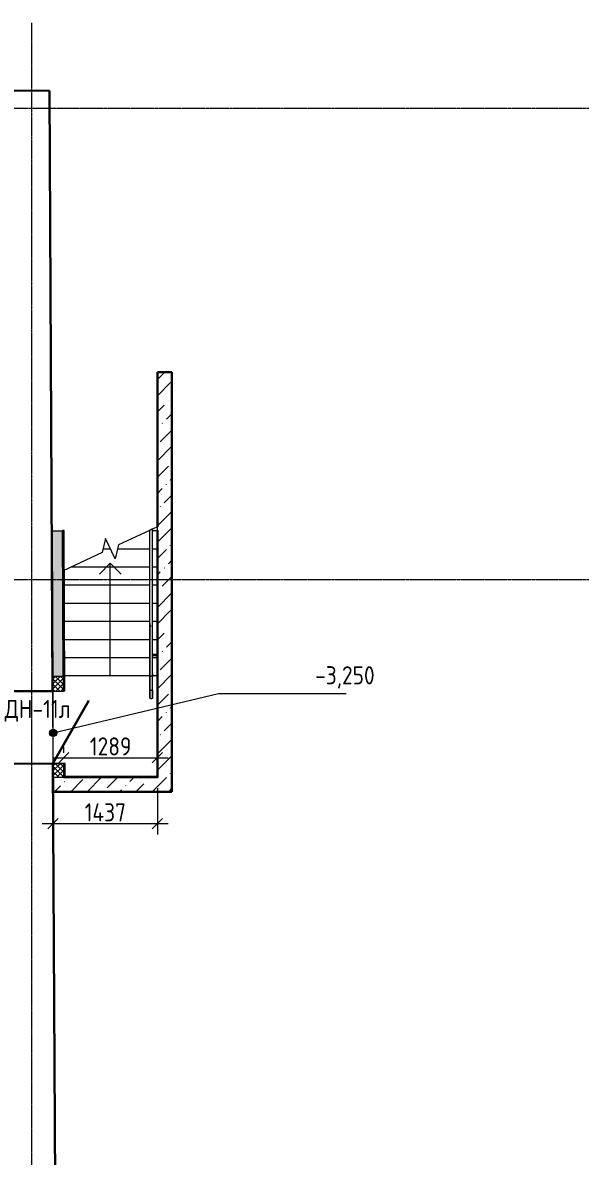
# Model space of a CAD drawing. Header units: millimetres. Extents: x 504091 to 2165846, y 135022 to 442887.
# Drawn here: x 1606697 to 1614382, y 336668 to 352296 of the extents above; entities that cross this region are included whole.
import ezdxf

# ---------------------------------------------------------------- set-up
doc = ezdxf.new("R2010")
doc.units = ezdxf.units.MM
doc.linetypes.add('ADSK_Линия сетки', pattern=[25, 20, -2.5, 0, -2.5])
doc.linetypes.add('осеваяX2', pattern=[4, 2.5, -0.5, 0.5, -0.5])
doc.layers.get('Defpoints').update_dxf_attribs({"color": 255})
for name, color, linetype, lineweight in [('Двери', 7, 'Continuous', 20), ('Лестницы', 7, 'Continuous', 18), ('Марки дверей', 7, 'Continuous', 20), ('Ограждение', 7, 'Continuous', 18), ('Оси', 165, 'осеваяX2', 13), ('отметки', 7, 'Continuous', 20), ('Перекрытие', 7, 'Continuous', 18), ('размеры', 7, 'Continuous', 9), ('Стены внутренние', 7, 'Continuous', 18), ('Стены наружные', 7, 'Continuous', 18), ('Стены несущие', 7, 'Continuous', 30), ('Стены отделка', 7, 'Continuous', 30), ('Стены штриховка', 7, 'Continuous', 18), ('Стрелки вверх', 7, 'Continuous', 18), ('Узлы', 7, 'Continuous', 18)]:
    doc.layers.add(name, color=color, linetype=linetype, lineweight=lineweight)
doc.layers.add('Линии', color=7, linetype='Continuous', lineweight=9, true_color=0x00a600)
doc.layers.add('Штриховка', color=252, linetype='Continuous')
doc.styles.add('GOST Common_1', font='GOST_Common.ttf', dxfattribs={"width": 0.9, "height": 250})
doc.styles.add('GOST Common_2', font='GOST_Common.ttf', dxfattribs={"width": 0.9, "height": 200})
doc.dimstyles.new('ADSK_Основной_2_5_мм_Округление_до_1_мм', dxfattribs={"dimscale": 304.8, "dimtxt": 251.428749, "dimasz": 0.463911, "dimexe": 0.492126, "dimexo": 0.492126, "dimgap": 0.098425, "dimtad": 1, "dimdec": 0, "dimdsep": 46, "dimtxsty": 'GOST Common_1', "dimblk1": 'OBLIQUE', "dimblk2": 'OBLIQUE', "dimsah": 1, "dimcen": 0.09, "dimdle": 0.492126, "dimazin": 2, "dimtfac": 1, "dimtdec": 4, "dimtix": 1, "dimtmove": 0, "dimatfit": 3, "dimfxl": 0, "dimtvp": 1, "dimtolj": 1, "dimtzin": 0, "dimlwd": 20, "dimlwe": 20, "dimarcsym": 0})
pattern_1 = [(45, (1603821.75, 308073.24), (84.18955, 308.69595), [396.875, -79.375, 3.353, -76.022])]
pattern_2 = [(45, (1603821.754, 308073.237), (-35.35534, 35.35534), []), (135, (1603821.754, 308073.237), (-35.35534, -35.35534), [])]

# ---------------------------------------------------------------- blocks, each defined once
blk = doc.blocks.new('AC_Дверь_Однопольная_Стальная - 1000х2100 ДН-11л-6944098-План подвала')
at = {"layer": 'Двери', "lineweight": 30}
blk.add_line((500, 285), (-366, 785), dxfattribs=at)
blk = doc.blocks.new('Тип верхнего поручня - Верхний поручень_Внутренний_-6947283-План подвала')
at = {"layer": 'Ограждение'}
for p, q in [((4625, 35941), (4625, 35248)), ((4643, 35909), (4647, 35909)), ((4665, 35248), (4665, 35941)), ((4625, 35204), (4625, 35022)), ((4665, 35022), (4665, 35204)), ((4643, 35022), (4648, 35022))]:
    blk.add_line(p, q, dxfattribs=at)
at = {"layer": 'Ограждение', "flags": 128}
for points in [[(4625, 35204), (4625, 35207), (4625, 35210), (4625, 35212), (4625, 35215), (4625, 35218), (4625, 35221), (4625, 35223), (4625, 35226), (4625, 35229), (4625, 35231), (4625, 35234), (4625, 35236), (4625, 35239), (4625, 35241), (4625, 35244), (4625, 35246), (4625, 35248)], [(4665, 35248), (4665, 35246), (4665, 35243), (4665, 35241), (4665, 35238), (4665, 35236), (4665, 35234), (4665, 35231), (4665, 35228), (4665, 35226), (4665, 35223), (4665, 35220), (4665, 35218), (4665, 35215), (4665, 35212), (4665, 35209), (4665, 35206), (4665, 35204)]]:
    blk.add_lwpolyline(points, dxfattribs=at)
blk = doc.blocks.new('Тип верхнего поручня - D40 шаг 200-16091-План подвала')
at = {"layer": 'Ограждение'}
for p, q in [((0, 2), (0, 0)), ((0, 0), (0, -2))]:
    blk.add_line(p, q, dxfattribs=at)
at = {"layer": 'Ограждение', "flags": 128}
for points in [[(0, 20), (4, 20), (8, 20), (12, 20), (16, 20), (20, 20), (24, 20), (28, 20), (31, 20), (35, 20), (39, 20), (43, 20), (46, 20), (50, 20), (53, 20), (56, 20), (60, 20), (63, 20), (66, 20), (69, 20), (72, 20), (74, 20), (77, 20), (80, 20), (82, 20), (84, 20), (86, 20), (88, 20), (90, 20), (92, 20), (93, 20), (95, 20), (96, 20), (97, 20), (98, 20), (99, 20), (99, 20), (100, 20), (100, 20), (100, 20), (100, 20)], [(100, 20), (100, 20), (100, 20), (99, 20), (99, 20), (98, 20), (97, 20), (96, 20), (95, 20), (94, 20), (92, 20), (90, 20), (89, 20), (87, 20), (85, 20), (83, 20), (80, 20), (78, 20), (75, 20), (72, 20), (70, 20), (67, 20), (64, 20), (61, 20), (57, 20), (54, 20), (51, 20), (47, 20), (44, 20), (40, 20), (36, 20), (32, 20), (29, 20), (25, 20), (21, 20), (17, 20), (13, 20), (9, 20), (5, 20), (1, 20), (0, 20)], [(100, 20), (101, 20), (102, 20), (102, 20), (103, 20), (104, 20), (105, 19), (106, 19), (106, 19), (107, 19), (108, 18), (109, 18), (109, 18), (110, 17), (111, 17), (111, 17), (112, 16), (113, 16), (113, 15), (114, 14), (114, 14), (115, 13), (115, 13), (116, 12), (116, 11), (117, 11), (117, 10), (118, 9), (118, 9), (118, 8), (119, 7), (119, 6), (119, 6), (119, 5), (120, 4), (120, 3), (120, 3), (120, 2), (120, 1), (120, 0), (120, 0)], [(120, 0), (120, -1), (120, -2), (120, -2), (120, -3), (120, -4), (119, -5), (119, -6), (119, -6), (119, -7), (118, -8), (118, -9), (118, -9), (117, -10), (117, -11), (117, -11), (116, -12), (116, -13), (115, -13), (114, -14), (114, -14), (113, -15), (113, -15), (112, -16), (111, -16), (111, -17), (110, -17), (109, -18), (109, -18), (108, -18), (107, -19), (106, -19), (106, -19), (105, -19), (104, -20), (103, -20), (103, -20), (102, -20), (101, -20), (100, -20), (100, -20)], [(0, -20), (4, -20), (8, -20), (12, -20), (16, -20), (20, -20), (24, -20), (28, -20), (31, -20), (35, -20), (39, -20), (43, -20), (46, -20), (50, -20), (53, -20), (56, -20), (60, -20), (63, -20), (66, -20), (69, -20), (72, -20), (74, -20), (77, -20), (80, -20), (82, -20), (84, -20), (86, -20), (88, -20), (90, -20), (92, -20), (93, -20), (95, -20), (96, -20), (97, -20), (98, -20), (99, -20), (99, -20), (100, -20), (100, -20), (100, -20), (100, -20)], [(100, -20), (100, -20), (100, -20), (99, -20), (99, -20), (98, -20), (97, -20), (96, -20), (95, -20), (94, -20), (92, -20), (90, -20), (89, -20), (87, -20), (85, -20), (83, -20), (80, -20), (78, -20), (75, -20), (72, -20), (70, -20), (67, -20), (64, -20), (61, -20), (57, -20), (54, -20), (51, -20), (47, -20), (44, -20), (40, -20), (36, -20), (32, -20), (29, -20), (25, -20), (21, -20), (17, -20), (13, -20), (9, -20), (5, -20), (1, -20), (0, -20)]]:
    blk.add_lwpolyline(points, dxfattribs=at)
blk = doc.blocks.new('Тип верхнего поручня - Верхний поручень_Внутренний_-V14-План подвала')
at = {"layer": 'Ограждение'}
for p, q in [((4665, 37244), (4625, 37225)), ((4625, 35235), (4625, 37225)), ((4665, 35235), (4665, 37244)), ((4625, 35204), (4625, 35235)), ((4625, 35022), (4625, 35204)), ((4665, 35204), (4665, 35235)), ((4665, 35022), (4665, 35204)), ((4625, 35022), (4665, 35022))]:
    blk.add_line(p, q, dxfattribs=at)
blk = doc.blocks.new('Тип перил - Перила_Внутренний_-6947296-План подвала')
at = {"layer": 'Ограждение'}
for p, q in [((4625, 35941), (4625, 35222)), ((4643, 35909), (4647, 35909)), ((4665, 35222), (4665, 35941))]:
    blk.add_line(p, q, dxfattribs=at)
blk = doc.blocks.new('Тип перил - D40-V15-План подвала')
at = {"layer": 'Ограждение', "flags": 128}
for points in [[(4626, 35230), (4626, 35229), (4626, 35228), (4627, 35227), (4627, 35226), (4628, 35225), (4628, 35224), (4629, 35223), (4629, 35222), (4630, 35221), (4631, 35221), (4631, 35220), (4632, 35219), (4632, 35219), (4633, 35218), (4634, 35218), (4634, 35217), (4635, 35217), (4635, 35217), (4636, 35216), (4637, 35216), (4637, 35216), (4638, 35216), (4638, 35215), (4639, 35215), (4639, 35215), (4640, 35215), (4641, 35215), (4641, 35215), (4642, 35214), (4642, 35214), (4643, 35214), (4643, 35214), (4644, 35214), (4644, 35214), (4645, 35214), (4645, 35214), (4645, 35214)], [(4665, 35230), (4665, 35229), (4664, 35228), (4664, 35227), (4663, 35226), (4663, 35225), (4662, 35224), (4662, 35223), (4661, 35222), (4661, 35221), (4660, 35221), (4659, 35220), (4659, 35219), (4658, 35219), (4657, 35218), (4657, 35218), (4656, 35217), (4656, 35217), (4655, 35217), (4654, 35216), (4654, 35216), (4653, 35216), (4653, 35216), (4652, 35215), (4652, 35215), (4651, 35215), (4651, 35215), (4650, 35215), (4649, 35215), (4649, 35214), (4648, 35214), (4648, 35214), (4647, 35214), (4647, 35214), (4646, 35214), (4646, 35214), (4645, 35214), (4645, 35214)]]:
    blk.add_lwpolyline(points, dxfattribs=at)
blk = doc.blocks.new('Тип перил - Перила_Внутренний_-V16-План подвала')
at = {"layer": 'Ограждение'}
for p, q in [((4665, 37244), (4625, 37225)), ((4625, 35222), (4625, 37225)), ((4665, 35222), (4665, 37244)), ((4625, 35222), (4634, 35222)), ((4655, 35222), (4665, 35222))]:
    blk.add_line(p, q, dxfattribs=at)
blk = doc.blocks.new('ADSK_Ограждение_Опоры_Г_образная - D15 высота60 консоль80-V17-План подвала')
at = {"layer": 'Ограждение'}
for p, q in [((-7.5, 80), (-7.5, 20)), ((0, 80), (-7.5, 80)), ((7.5, 80), (0, 80)), ((7.5, 20), (7.5, 80))]:
    blk.add_line(p, q, dxfattribs=at)
blk = doc.blocks.new('_Oblique')
at = {"color": 0, "linetype": 'ByBlock', "lineweight": -2}
blk.add_line((-0.5, -0.5), (0.5, 0.5), dxfattribs=at)
blk = doc.blocks.new('*D4374')
at = {"layer": 'Defpoints', "color": 0, "lineweight": 20, "transparency": 16777216}
for p in [(1607116, 341895), (1608553, 341895), (1608553, 341256)]:
    blk.add_point(p, dxfattribs=at)
at = {"layer": 'размеры', "color": 0, "lineweight": 20, "transparency": 16777216}
for p, q in [((1607116, 341745), (1607116, 341106)), ((1608553, 341745), (1608553, 341106)), ((1606966, 341256), (1608703, 341256))]:
    blk.add_line(p, q, dxfattribs=at)
at = {"layer": 'размеры', "color": 0, "lineweight": 20, "transparency": 16777216, "xscale": 141.4, "yscale": 141.4, "zscale": 141.4, "rotation": 180}
blk.add_blockref('_Oblique', (1607116, 341256), dxfattribs=at)
at = {"layer": 'размеры', "color": 0, "lineweight": 20, "transparency": 16777216, "xscale": 141.4, "yscale": 141.4, "zscale": 141.4}
blk.add_blockref('_Oblique', (1608553, 341256), dxfattribs=at)
at = {"layer": 'размеры', "color": 0, "lineweight": 20, "transparency": 16777216, "insert": (1607835, 341411), "char_height": 250, "width": 726.16, "attachment_point": 5, "style": 'GOST Common_1'}
blk.add_mtext('\\A1;1437', dxfattribs=at)
blk = doc.blocks.new('*D4375')
at = {"layer": 'Defpoints', "color": 0, "lineweight": 20, "transparency": 16777216}
for p in [(1608553, 342264), (1608553, 342164), (1607264, 342081)]:
    blk.add_point(p, dxfattribs=at)
at = {"layer": 'размеры', "color": 0, "lineweight": 20, "transparency": 16777216}
for p, q in [((1607264, 342231), (1607264, 342314)), ((1607114, 342164), (1608703, 342164)), ((1608553, 342114), (1608553, 342014))]:
    blk.add_line(p, q, dxfattribs=at)
at = {"layer": 'размеры', "color": 0, "lineweight": 20, "transparency": 16777216, "xscale": 141.4, "yscale": 141.4, "zscale": 141.4, "rotation": 180}
blk.add_blockref('_Oblique', (1607264, 342164), dxfattribs=at)
at = {"layer": 'размеры', "color": 0, "lineweight": 20, "transparency": 16777216, "xscale": 141.4, "yscale": 141.4, "zscale": 141.4}
blk.add_blockref('_Oblique', (1608553, 342164), dxfattribs=at)
at = {"layer": 'размеры', "color": 0, "lineweight": 20, "transparency": 16777216, "insert": (1607909, 342319), "char_height": 250, "width": 700.59, "attachment_point": 5, "style": 'GOST Common_1'}
blk.add_mtext('\\A1;1289', dxfattribs=at)
blk = doc.blocks.new('оси')
at = {"layer": 'Оси', "linetype": 'ADSK_Линия сетки'}
for p, q in [((9500, -2196.5), (9500, 46378)), ((-3614.3, 45200), (62615.4, 45200)), ((-3614.3, 38700), (62615.4, 38700))]:
    blk.add_line(p, q, dxfattribs=at)

msp = doc.modelspace()

# ---------------------------------------------------------------- hatches: boundary and pattern name
at = {"layer": 'отметки'}
h = msp.add_hatch(color=256, dxfattribs=at)
edge = h.paths.add_edge_path()
edge.add_arc((1607116.4951, 342505.0087), 50, 0, 360)
at = {"layer": 'Стены внутренние', "lineweight": 9}
h = msp.add_hatch(dxfattribs=at)
h.set_pattern_fill('FP_6', color=256, style=0, pattern_type=2)
h.set_pattern_definition(pattern_1)
h.paths.add_polyline_path([(1608553.2968, 341694.8102), (1608753.2968, 341694.8102), (1608753.2968, 347479.8102), (1608553.2968, 347479.8102), (1608553.2968, 341894.8102)])
h = msp.add_hatch(dxfattribs=at)
h.set_pattern_fill('FP_6', color=256, style=0, pattern_type=2)
h.set_pattern_definition(pattern_1)
h.paths.add_polyline_path([(1608553.2968, 341694.8102), (1608553.2968, 341894.8102), (1607116.4217, 341894.8102), (1607116.4951, 341694.8102), (1608001.3138, 341694.8102)])
at = {"layer": 'Стены наружные', "lineweight": 9}
h = msp.add_hatch(dxfattribs=at)
h.set_pattern_fill('HONEY', color=256, scale=10, style=0)
h.set_pattern_definition([(0, (1603821.754, 308073.237), (47.625, 27.496306), [31.75, -63.5]), (120, (1603821.754, 308073.237), (-47.625, 27.496307), [31.75, -63.5]), (60, (1603821.754, 308073.237), (1e-07, 54.992613), [-63.5, 31.75])])
h.paths.add_polyline_path([(1607113.8802, 341894.8102), (1607114.1518, 341895.4779), (1607114.1518, 342080.9607), (1607262.936, 342080.9607), (1607262.9253, 342083.0596), (1607112.9273, 342082.2972), (1607113.8363, 341903.4594)])
h.paths.add_polyline_path([(1607107.8444, 343082.2842), (1607107.8444, 343284.935), (1607256.8163, 343284.935), (1607246.6341, 345288.1686), (1607096.6361, 345287.4062), (1607106.8144, 343284.935)])
at = {"layer": 'Стены наружные', "true_color": 0x6b6b6b}
h = msp.add_hatch(color=251, dxfattribs=at)
h.paths.add_polyline_path([(1607264.1518, 341904.8102), (1607283.8316, 341904.8102), (1607282.9251, 342083.1612), (1607262.9253, 342083.0596), (1607263.8822, 342080.9607), (1607264.1518, 342080.9607), (1607264.1518, 341907.8033)])
h.paths.add_polyline_path([(1607257.8444, 343083.0467), (1607277.8423, 343083.1483), (1607266.6003, 345294.8779), (1607246.6005, 345294.7762), (1607257.8444, 343083.536)])
at = {"layer": 'Узлы', "lineweight": 9}
h = msp.add_hatch(dxfattribs=at)
h.set_pattern_fill('FP_11', color=256, style=0, pattern_type=2)
h.set_pattern_definition(pattern_2)
h.paths.add_polyline_path([(1607113.8802, 343082.2842), (1607257.8425, 343083.0467), (1607257.8425, 343284.935), (1607107.8444, 343284.935), (1607107.8444, 343082.2842), (1607112.9273, 343082.2842)])
h = msp.add_hatch(dxfattribs=at)
h.set_pattern_fill('FP_11', color=256, style=0, pattern_type=2)
h.set_pattern_definition(pattern_2)
h.paths.add_polyline_path([(1607181.0204, 341894.8102), (1607264.1518, 341895.1759), (1607263.8314, 342080.9607), (1607114.1518, 342080.9607), (1607114.1518, 341894.8102), (1607116.4951, 341894.8102)])

# ---------------------------------------------------------------- linework, layer by layer
at = {"layer": 'Лестницы'}
for p, q in [((1608553.2968, 345347.9102), (1608016.5853, 345097.6375)), ((1608439.4236, 345294.8102), (1608447.0125, 345294.8102)), ((1608439.4236, 345294.8102), (1608447.0125, 345294.8102)), ((1608487.0125, 345294.8102), (1608553.2968, 345294.8102)), ((1608487.0125, 345294.8102), (1608553.2968, 345294.8102)), ((1608553.2968, 345294.8102), (1608553.2968, 345347.9102)), ((1607837.2627, 345186.4208), (1607790.0084, 344991.983)), ((1607969.3309, 344903.1996), (1607837.2627, 345186.4208)), ((1608016.5853, 345097.6375), (1607969.3309, 344903.1996)), ((1607790.0084, 344991.983), (1607253.2968, 344741.7103)), ((1607802.847, 345044.8102), (1607903.2968, 345044.8102)), ((1607802.847, 345044.8102), (1607903.2968, 345044.8102)), ((1608003.7467, 345044.8102), (1608447.0125, 345044.8102)), ((1608003.7467, 345044.8102), (1608447.0125, 345044.8102)), ((1608487.0125, 345044.8102), (1608553.2968, 345044.8102)), ((1608487.0125, 345044.8102), (1608553.2968, 345044.8102)), ((1607367.1701, 344794.8102), (1608447.0125, 344794.8102)), ((1607367.1701, 344794.8102), (1608447.0125, 344794.8102)), ((1608487.0125, 344794.8102), (1608553.2968, 344794.8102)), ((1608487.0125, 344794.8102), (1608553.2968, 344794.8102)), ((1607270.4128, 344544.8102), (1608447.0125, 344544.8102)), ((1607270.4128, 344544.8102), (1608447.0125, 344544.8102)), ((1608487.0125, 344544.8102), (1608553.2968, 344544.8102)), ((1608487.0125, 344544.8102), (1608553.2968, 344544.8102)), ((1607271.6835, 344294.8102), (1608447.0125, 344294.8102)), ((1607271.6835, 344294.8102), (1608447.0125, 344294.8102)), ((1608487.0125, 344294.8102), (1608553.2968, 344294.8102)), ((1608487.0125, 344294.8102), (1608553.2968, 344294.8102)), ((1607272.9542, 344044.8102), (1608447.0125, 344044.8102)), ((1607272.9542, 344044.8102), (1608447.0125, 344044.8102)), ((1608487.0125, 344044.8102), (1608553.2968, 344044.8102)), ((1608487.0125, 344044.8102), (1608553.2968, 344044.8102)), ((1607274.225, 343794.8102), (1608447.0125, 343794.8102)), ((1607274.225, 343794.8102), (1608447.0125, 343794.8102)), ((1608487.0125, 343794.8102), (1608553.2968, 343794.8102)), ((1608487.0125, 343794.8102), (1608553.2968, 343794.8102)), ((1607275.4957, 343544.8102), (1608447.0125, 343544.8102)), ((1607275.4957, 343544.8102), (1608447.0125, 343544.8102)), ((1608487.0125, 343544.8102), (1608553.2968, 343544.8102)), ((1608487.0125, 343544.8102), (1608553.2968, 343544.8102)), ((1607276.7664, 343294.8102), (1608447.0125, 343294.8102)), ((1607276.7664, 343294.8102), (1608447.0125, 343294.8102)), ((1608487.0125, 343294.8102), (1608553.2968, 343294.8102)), ((1608487.0125, 343294.8102), (1608553.2968, 343294.8102))]:
    msp.add_line(p, q, dxfattribs=at)
at = {"layer": 'Линии', "color": 7}
for p, q in [((1607107.8444, 343284.935), (1607107.8444, 343082.2842)), ((1607257.8444, 343284.935), (1607107.8444, 343284.935)), ((1607257.8444, 343082.2842), (1607257.8444, 343284.935)), ((1607107.8444, 343082.2842), (1607257.8444, 343082.2842)), ((1607114.1518, 342080.9607), (1607114.1518, 341894.8102)), ((1607264.1518, 342080.9607), (1607114.1518, 342080.9607)), ((1607264.1518, 341894.8102), (1607264.1518, 342080.9607)), ((1607114.1518, 341894.8102), (1607264.1518, 341894.8102))]:
    msp.add_line(p, q, dxfattribs=at)
at = {"layer": 'отметки', "lineweight": 20}
for p, q in [((1607116.4951, 342505.0087), (1609394.6749, 343047.9047)), ((1609394.6749, 343047.9047), (1611155.7768, 343047.9047))]:
    msp.add_line(p, q, dxfattribs=at)
at = {"layer": 'отметки'}
msp.add_circle((1607116.4951, 342505.0087), 50, dxfattribs=at)
at = {"layer": 'Перекрытие'}
for p, q in [((1607276.7664, 343294.8102), (1608447.0125, 343294.8102)), ((1608487.0125, 343294.8102), (1608553.2968, 343294.8102)), ((1607116.4951, 342082.3153), (1607116.4951, 343082.2842))]:
    msp.add_line(p, q, dxfattribs=at)
at = {"layer": 'Стены внутренние'}
msp.add_line((1607107.8444, 343082.2842), (1607112.9273, 342082.2972), dxfattribs=at)
at = {"layer": 'Стены несущие'}
for p, q in [((1607065.7853, 351356.9355), (1602449.382, 351391.5575)), ((1607065.7853, 351356.9355), (1607107.8444, 343082.2842)), ((1608753.2968, 347479.8102), (1608553.2968, 347479.8102)), ((1608553.2968, 347479.8102), (1608553.2968, 345347.9102)), ((1608753.2968, 341694.8102), (1608753.2968, 347479.8102)), ((1607096.6361, 345287.4062), (1607107.8444, 343082.2842)), ((1608553.2968, 345294.8102), (1608553.2968, 341904.8102)), ((1606537.8518, 343079.387), (1607107.8444, 343082.2842)), ((1606542.9346, 342079.3999), (1607112.9273, 342082.2972)), ((1607181.0204, 328685.762), (1607112.9273, 342082.2972)), ((1607112.9273, 342082.2972), (1607113.8802, 341894.8102)), ((1607116.4217, 341894.8102), (1607116.4217, 341694.8102)), ((1607264.1518, 341894.8102), (1608553.2968, 341894.8102)), ((1607116.4217, 341694.8102), (1608753.2968, 341694.8102))]:
    msp.add_line(p, q, dxfattribs=at)
at = {"layer": 'Стены отделка', "lineweight": 9}
for p, q in [((1607246.6341, 345288.1686), (1607096.6361, 345287.4062)), ((1607266.6003, 345294.8779), (1607246.6005, 345294.7762)), ((1607246.6005, 345294.7762), (1607256.8163, 343284.935)), ((1607256.8163, 343284.935), (1607246.6341, 345288.1686)), ((1607277.8423, 343083.1483), (1607266.6003, 345294.8779)), ((1608563.2968, 345294.8102), (1608553.2968, 345294.8102)), ((1608563.2968, 341894.8102), (1608563.2968, 345294.8102)), ((1607257.8444, 343083.0467), (1607277.8423, 343083.1483)), ((1607282.9251, 342083.1612), (1607112.9273, 342082.2972)), ((1607262.9253, 342083.0596), (1607262.936, 342080.9607)), ((1607262.936, 342080.9607), (1607262.9253, 342083.0596)), ((1607283.8316, 341904.8102), (1607282.9251, 342083.1612)), ((1608553.2968, 341904.8102), (1607283.8316, 341904.8102)), ((1608553.2968, 341894.8102), (1608563.2968, 341894.8102))]:
    msp.add_line(p, q, dxfattribs=at)
at = {"layer": 'Стены штриховка'}
msp.add_line((1607264.1518, 341904.8102), (1607283.8316, 341904.8102), dxfattribs=at)
at = {"layer": 'Стрелки вверх'}
for p, q in [((1607903.2968, 344844.8102), (1607753.2968, 344694.8102)), ((1607903.2968, 344794.8102), (1607903.2968, 344844.8102)), ((1607903.2968, 344844.8102), (1608053.2968, 344694.8102)), ((1607903.2968, 344544.8102), (1607903.2968, 344794.8102)), ((1607903.2968, 344294.8102), (1607903.2968, 344544.8102)), ((1607903.2968, 344044.8102), (1607903.2968, 344294.8102)), ((1607903.2968, 343794.8102), (1607903.2968, 344044.8102)), ((1607903.2968, 343544.8102), (1607903.2968, 343794.8102)), ((1607903.2968, 343294.8102), (1607903.2968, 343544.8102))]:
    msp.add_line(p, q, dxfattribs=at)

# ---------------------------------------------------------------- block references
at = {"layer": 'Двери', "color": 8, "true_color": 0x7f7f7f, "rotation": 270.2912255442423}
msp.add_blockref('AC_Дверь_Однопольная_Стальная - 1000х2100 ДН-11л-6944098-План подвала', (1606825.3895, 342580.8421), dxfattribs=at)
at = {"layer": 'Ограждение'}
for name in ['Тип верхнего поручня - Верхний поручень_Внутренний_-V14-План подвала', 'Тип перил - Перила_Внутренний_-V16-План подвала', 'Тип верхнего поручня - Верхний поручень_Внутренний_-6947283-План подвала', 'Тип перил - Перила_Внутренний_-6947296-План подвала', 'Тип перил - D40-V15-План подвала']:
    msp.add_blockref(name, (1603821.7544, 308073.2371), dxfattribs=at)
at = {"layer": 'Ограждение', "rotation": 270}
for name, p in [('ADSK_Ограждение_Опоры_Г_образная - D15 высота60 консоль80-V17-План подвала', (1608467.0125, 343580.2186)), ('Тип верхнего поручня - D40 шаг 200-16091-План подвала', (1608467.0125, 343094.8102))]:
    msp.add_blockref(name, p, dxfattribs=at)
at = {"layer": 'Штриховка'}
msp.add_blockref('оси', (1597321.3197, 305918.2371), dxfattribs=at)

# ---------------------------------------------------------------- texts
at = {"layer": 'Марки дверей', "lineweight": 9, "insert": (1606902.4784, 342809.9169), "char_height": 250, "width": 935.1, "attachment_point": 5, "line_spacing_factor": 1.022766, "style": 'GOST Common_2'}
msp.add_mtext('\\pt450,900,1350,1800,2250,2700,3150,3600,4050,4500,4950,5400,5850,6300,6750,7200,7650,8100,8550,9000,9450,9900,10350,10800,11250,11700,12150,12600,13050,13500,13950,14400;ДН-11л', dxfattribs=at)
at = {"layer": 'отметки', "lineweight": 20, "insert": (1610727.1007, 343424.6118), "char_height": 250, "width": 1028.822569, "attachment_point": 1, "line_spacing_factor": 1.022761, "style": 'GOST Common_1'}
msp.add_mtext('-3,250', dxfattribs=at)

# ---------------------------------------------------------------- dimensions: what is measured, and where the dimension line sits
at = {"layer": 'размеры', "lineweight": 20}
for base, p1, p2, override, picture, middle in [((1608553.2968, 342164.0622), (1607264.1518, 342080.9607), (1608553.2968, 342264.0471), {"dimpost": '<>', "dimfxl": 1302.081252}, '*D4375', (1607908.7243, 342319.0622)), ((1608553.2968, 341256.2336), (1607116.4951, 341894.8102), (1608553.2968, 341894.8102), {"dimpost": '<>', "dimfxl": 1436.801752}, '*D4374', (1607834.896, 341411.2336))]:
    dim = msp.add_linear_dim(base=base, p1=p1, p2=p2, dimstyle='ADSK_Основной_2_5_мм_Округление_до_1_мм', override=override, dxfattribs=at)
    dim.commit()
    dim.dimension.update_dxf_attribs({"geometry": picture, "text_midpoint": middle})

doc.saveas('drawing.dxf')
